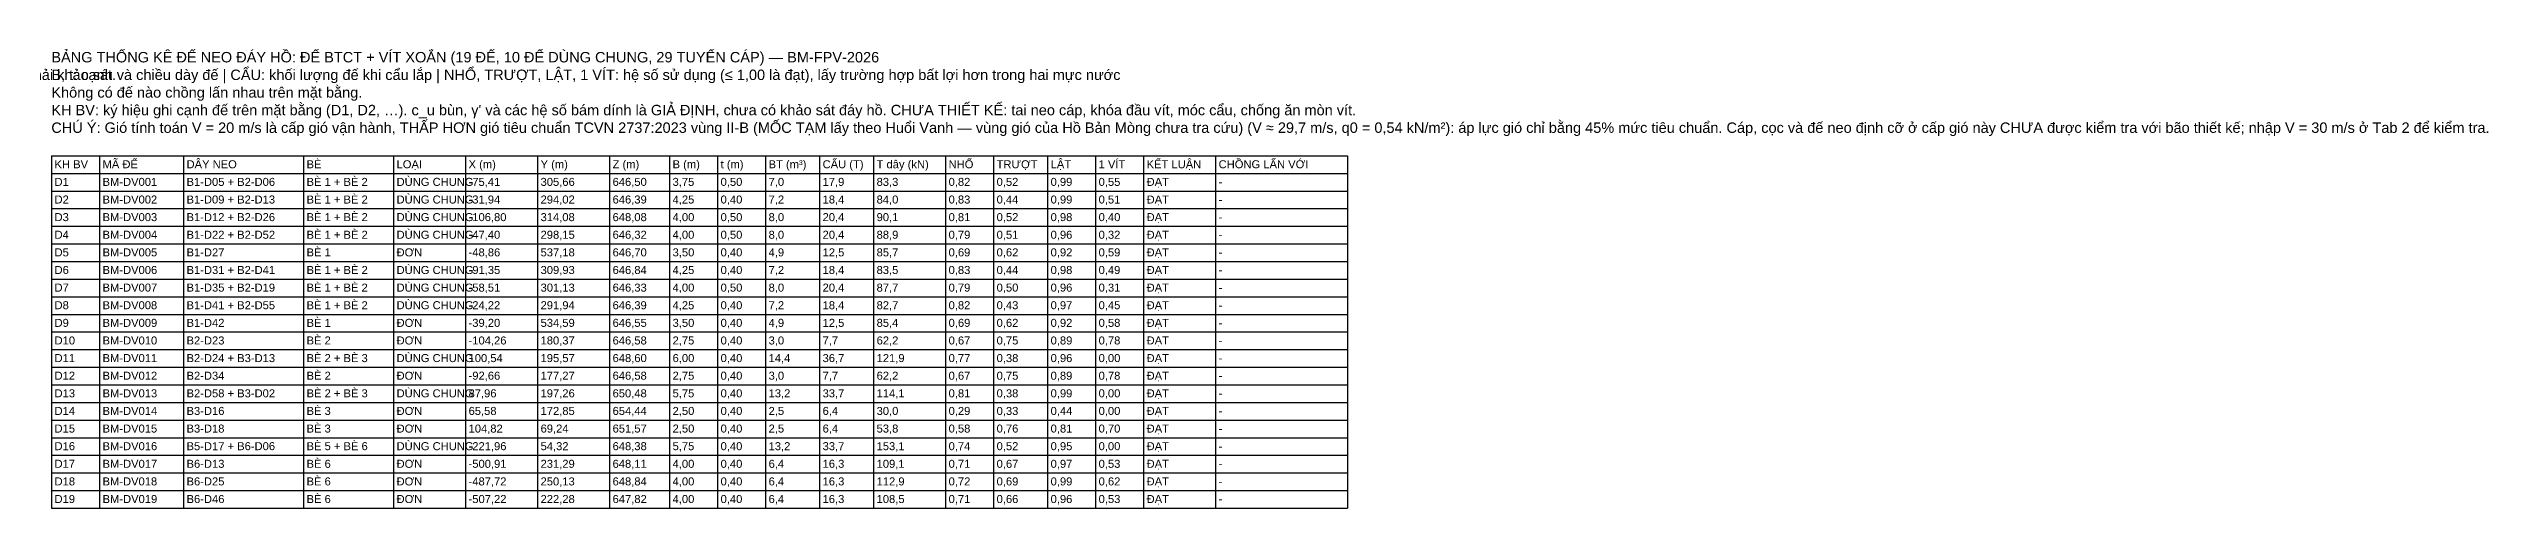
# Model space of a CAD drawing. Header units: metres. Extents: x -510 to 750, y -125 to 541.
# Drawn here: x 384.5 to 750.3, y 470.4 to 539.2 of the extents above; entities that cross this region are included whole.
import ezdxf

# ---------------------------------------------------------------- set-up
doc = ezdxf.new("R2010")
doc.units = ezdxf.units.M
doc.layers.add('07_BANG_THONG_KE_COC_BO', color=7, linetype='CONTINUOUS')
doc.layers.add('08_BANG_THONG_KE_DE_NEO', color=7, linetype='CONTINUOUS')
doc.styles.add('VN', font='arial.ttf')

msp = doc.modelspace()

# ---------------------------------------------------------------- linework, layer by layer
at = {"layer": '08_BANG_THONG_KE_DE_NEO'}
for p, q in [((384.84, 523.188), (579.24, 523.188)), ((384.84, 523.188), (384.84, 470.388)), ((384.84, 520.548), (579.24, 520.548)), ((392.04, 523.188), (392.04, 470.388)), ((404.64, 523.188), (404.64, 470.388)), ((422.64, 523.188), (422.64, 470.388)), ((436.14, 523.188), (436.14, 470.388)), ((446.94, 523.188), (446.94, 470.388)), ((457.74, 523.188), (457.74, 470.388)), ((468.54, 523.188), (468.54, 470.388)), ((477.54, 523.188), (477.54, 470.388)), ((484.74, 523.188), (484.74, 470.388)), ((491.94, 523.188), (491.94, 470.388)), ((500.04, 523.188), (500.04, 470.388)), ((508.14, 523.188), (508.14, 470.388)), ((518.94, 523.188), (518.94, 470.388)), ((526.14, 523.188), (526.14, 470.388)), ((534.24, 523.188), (534.24, 470.388)), ((541.44, 523.188), (541.44, 470.388)), ((548.64, 523.188), (548.64, 470.388)), ((559.44, 523.188), (559.44, 470.388)), ((579.24, 523.188), (579.24, 470.388)), ((384.84, 517.908), (579.24, 517.908)), ((384.84, 515.268), (579.24, 515.268)), ((384.84, 512.628), (579.24, 512.628)), ((384.84, 509.988), (579.24, 509.988)), ((384.84, 507.348), (579.24, 507.348)), ((384.84, 504.708), (579.24, 504.708)), ((384.84, 502.068), (579.24, 502.068)), ((384.84, 499.428), (579.24, 499.428)), ((384.84, 496.788), (579.24, 496.788)), ((384.84, 494.148), (579.24, 494.148)), ((384.84, 491.508), (579.24, 491.508)), ((384.84, 488.868), (579.24, 488.868)), ((384.84, 486.228), (579.24, 486.228)), ((384.84, 483.588), (579.24, 483.588)), ((384.84, 480.948), (579.24, 480.948)), ((384.84, 478.308), (579.24, 478.308)), ((384.84, 475.668), (579.24, 475.668)), ((384.84, 473.028), (579.24, 473.028)), ((384.84, 470.388), (579.24, 470.388))]:
    msp.add_line(p, q, dxfattribs=at)

# ---------------------------------------------------------------- texts
at = {"layer": '07_BANG_THONG_KE_COC_BO', "style": 'VN'}
msp.add_text('Quy tắc của Chủ đầu tư (08/10/2026): gần bờ, kể cả chỗ mấp mé nước, neo bằng cọc khoan nhồi; đế vít xoắn chỉ dùng giữa hai bè. Vị trí cọc mới lấy theo địa hình IFC (≥ 384,0 m), chưa phải khảo sát.', height=1.56, dxfattribs=at).set_placement((200.94, 534.54))
at = {"layer": '08_BANG_THONG_KE_DE_NEO', "style": 'VN'}
for s, height, p in [('BẢNG THỐNG KÊ ĐẾ NEO ĐÁY HỒ: ĐẾ BTCT + VÍT XOẮN (19 ĐẾ, 10 ĐẾ DÙNG CHUNG, 29 TUYẾN CÁP) — BM-FPV-2026', 1.56, (384.84, 537.18)), ('B, t: cạnh và chiều dày đế | CẨU: khối lượng đế khi cẩu lắp | NHỔ, TRƯỢT, LẬT, 1 VÍT: hệ số sử dụng (≤ 1,00 là đạt), lấy trường hợp bất lợi hơn trong hai mực nước', 1.56, (384.84, 534.54)), ('Không có đế nào chồng lấn nhau trên mặt bằng.', 1.56, (384.84, 531.9)), ("KH BV: ký hiệu ghi cạnh đế trên mặt bằng (D1, D2, …). c_u bùn, γ' và các hệ số bám dính là GIẢ ĐỊNH, chưa có khảo sát đáy hồ. CHƯA THIẾT KẾ: tai neo cáp, khóa đầu vít, móc cẩu, chống ăn mòn vít.", 1.56, (384.84, 529.26)), ('CHÚ Ý: Gió tính toán V = 20 m/s là cấp gió vận hành, THẤP HƠN gió tiêu chuẩn TCVN 2737:2023 vùng II-B (MỐC TẠM lấy theo Huổi Vanh — vùng gió của Hồ Bản Mòng chưa tra cứu) (V ≈ 29,7 m/s, q0 = 0,54 kN/m²): áp lực gió chỉ bằng 45% mức tiêu chuẩn. Cáp, cọc và đế neo định cỡ ở cấp gió này CHƯA được kiểm tra với bão thiết kế; nhập V = 30 m/s ở Tab 2 để kiểm tra.', 1.56, (384.84, 526.62)), ('KH BV', 1.2, (385.32, 521.316)), ('D1', 1.2, (385.32, 518.676)), ('MÃ ĐẾ', 1.2, (392.52, 521.316)), ('BM-DV001', 1.2, (392.52, 518.676)), ('DÂY NEO', 1.2, (405.12, 521.316)), ('B1-D05 + B2-D06', 1.2, (405.12, 518.676)), ('BÈ', 1.2, (423.12, 521.316)), ('BÈ 1 + BÈ 2', 1.2, (423.12, 518.676)), ('LOẠI', 1.2, (436.62, 521.316)), ('DÙNG CHUNG', 1.2, (436.62, 518.676)), ('X (m)', 1.2, (447.42, 521.316)), ('-75,41', 1.2, (447.42, 518.676)), ('Y (m)', 1.2, (458.22, 521.316)), ('305,66', 1.2, (458.22, 518.676)), ('Z (m)', 1.2, (469.02, 521.316)), ('646,50', 1.2, (469.02, 518.676)), ('3,75', 1.2, (478.02, 518.676)), ('B (m)', 1.2, (478.02, 521.316)), ('t (m)', 1.2, (485.22, 521.316)), ('0,50', 1.2, (485.22, 518.676)), ('7,0', 1.2, (492.42, 518.676)), ('BT (m³)', 1.2, (492.42, 521.316)), ('CẨU (T)', 1.2, (500.52, 521.316)), ('17,9', 1.2, (500.52, 518.676)), ('T dây (kN)', 1.2, (508.62, 521.316)), ('83,3', 1.2, (508.62, 518.676)), ('0,82', 1.2, (519.42, 518.676)), ('NHỔ', 1.2, (519.42, 521.316)), ('TRƯỢT', 1.2, (526.62, 521.316)), ('0,52', 1.2, (526.62, 518.676)), ('0,99', 1.2, (534.72, 518.676)), ('LẬT', 1.2, (534.72, 521.316)), ('0,55', 1.2, (541.92, 518.676)), ('1 VÍT', 1.2, (541.92, 521.316)), ('ĐẠT', 1.2, (549.12, 518.676)), ('KẾT LUẬN', 1.2, (549.12, 521.316)), ('CHỒNG LẤN VỚI', 1.2, (559.92, 521.316)), ('D2', 1.2, (385.32, 516.036)), ('BM-DV002', 1.2, (392.52, 516.036)), ('B1-D09 + B2-D13', 1.2, (405.12, 516.036)), ('BÈ 1 + BÈ 2', 1.2, (423.12, 516.036)), ('DÙNG CHUNG', 1.2, (436.62, 516.036)), ('-31,94', 1.2, (447.42, 516.036)), ('294,02', 1.2, (458.22, 516.036)), ('646,39', 1.2, (469.02, 516.036)), ('4,25', 1.2, (478.02, 516.036)), ('0,40', 1.2, (485.22, 516.036)), ('7,2', 1.2, (492.42, 516.036)), ('18,4', 1.2, (500.52, 516.036)), ('84,0', 1.2, (508.62, 516.036)), ('0,83', 1.2, (519.42, 516.036)), ('0,44', 1.2, (526.62, 516.036)), ('0,99', 1.2, (534.72, 516.036)), ('0,51', 1.2, (541.92, 516.036)), ('ĐẠT', 1.2, (549.12, 516.036)), ('-', 1.2, (559.92, 518.676)), ('-', 1.2, (559.92, 516.036)), ('D3', 1.2, (385.32, 513.396)), ('BM-DV003', 1.2, (392.52, 513.396)), ('B1-D12 + B2-D26', 1.2, (405.12, 513.396)), ('BÈ 1 + BÈ 2', 1.2, (423.12, 513.396)), ('BÈ 1 + BÈ 2', 1.2, (423.12, 510.756)), ('DÙNG CHUNG', 1.2, (436.62, 513.396)), ('DÙNG CHUNG', 1.2, (436.62, 510.756)), ('-106,80', 1.2, (447.42, 513.396)), ('314,08', 1.2, (458.22, 513.396)), ('648,08', 1.2, (469.02, 513.396)), ('4,00', 1.2, (478.02, 513.396)), ('0,50', 1.2, (485.22, 513.396)), ('8,0', 1.2, (492.42, 513.396)), ('20,4', 1.2, (500.52, 513.396)), ('90,1', 1.2, (508.62, 513.396)), ('0,81', 1.2, (519.42, 513.396)), ('0,52', 1.2, (526.62, 513.396)), ('0,98', 1.2, (534.72, 513.396)), ('0,40', 1.2, (541.92, 513.396)), ('ĐẠT', 1.2, (549.12, 513.396)), ('-', 1.2, (559.92, 513.396)), ('D4', 1.2, (385.32, 510.756)), ('D5', 1.2, (385.32, 508.116)), ('BM-DV004', 1.2, (392.52, 510.756)), ('BM-DV005', 1.2, (392.52, 508.116)), ('B1-D22 + B2-D52', 1.2, (405.12, 510.756)), ('B1-D27', 1.2, (405.12, 508.116)), ('BÈ 1', 1.2, (423.12, 508.116)), ('ĐƠN', 1.2, (436.62, 508.116)), ('-47,40', 1.2, (447.42, 510.756)), ('-48,86', 1.2, (447.42, 508.116)), ('537,18', 1.2, (458.22, 508.116)), ('298,15', 1.2, (458.22, 510.756)), ('646,32', 1.2, (469.02, 510.756)), ('646,70', 1.2, (469.02, 508.116)), ('4,00', 1.2, (478.02, 510.756)), ('3,50', 1.2, (478.02, 508.116)), ('0,50', 1.2, (485.22, 510.756)), ('0,40', 1.2, (485.22, 508.116)), ('4,9', 1.2, (492.42, 508.116)), ('8,0', 1.2, (492.42, 510.756)), ('20,4', 1.2, (500.52, 510.756)), ('12,5', 1.2, (500.52, 508.116)), ('88,9', 1.2, (508.62, 510.756)), ('85,7', 1.2, (508.62, 508.116)), ('0,79', 1.2, (519.42, 510.756)), ('0,69', 1.2, (519.42, 508.116)), ('0,51', 1.2, (526.62, 510.756)), ('0,62', 1.2, (526.62, 508.116)), ('0,96', 1.2, (534.72, 510.756)), ('0,92', 1.2, (534.72, 508.116)), ('0,32', 1.2, (541.92, 510.756)), ('0,59', 1.2, (541.92, 508.116)), ('ĐẠT', 1.2, (549.12, 510.756)), ('ĐẠT', 1.2, (549.12, 508.116)), ('-', 1.2, (559.92, 510.756)), ('-', 1.2, (559.92, 508.116)), ('D6', 1.2, (385.32, 505.476)), ('BM-DV006', 1.2, (392.52, 505.476)), ('B1-D31 + B2-D41', 1.2, (405.12, 505.476)), ('BÈ 1 + BÈ 2', 1.2, (423.12, 505.476)), ('DÙNG CHUNG', 1.2, (436.62, 505.476)), ('-91,35', 1.2, (447.42, 505.476)), ('309,93', 1.2, (458.22, 505.476)), ('646,84', 1.2, (469.02, 505.476)), ('4,25', 1.2, (478.02, 505.476)), ('0,40', 1.2, (485.22, 505.476)), ('7,2', 1.2, (492.42, 505.476)), ('18,4', 1.2, (500.52, 505.476)), ('83,5', 1.2, (508.62, 505.476)), ('0,83', 1.2, (519.42, 505.476)), ('0,44', 1.2, (526.62, 505.476)), ('0,98', 1.2, (534.72, 505.476)), ('0,49', 1.2, (541.92, 505.476)), ('ĐẠT', 1.2, (549.12, 505.476)), ('-', 1.2, (559.92, 505.476)), ('D7', 1.2, (385.32, 502.836)), ('D8', 1.2, (385.32, 500.196)), ('BM-DV007', 1.2, (392.52, 502.836)), ('BM-DV008', 1.2, (392.52, 500.196)), ('B1-D35 + B2-D19', 1.2, (405.12, 502.836)), ('B1-D41 + B2-D55', 1.2, (405.12, 500.196)), ('BÈ 1 + BÈ 2', 1.2, (423.12, 502.836)), ('BÈ 1 + BÈ 2', 1.2, (423.12, 500.196)), ('DÙNG CHUNG', 1.2, (436.62, 502.836)), ('DÙNG CHUNG', 1.2, (436.62, 500.196)), ('-58,51', 1.2, (447.42, 502.836)), ('-24,22', 1.2, (447.42, 500.196)), ('301,13', 1.2, (458.22, 502.836)), ('291,94', 1.2, (458.22, 500.196)), ('646,33', 1.2, (469.02, 502.836)), ('646,39', 1.2, (469.02, 500.196)), ('4,00', 1.2, (478.02, 502.836)), ('4,25', 1.2, (478.02, 500.196)), ('0,50', 1.2, (485.22, 502.836)), ('0,40', 1.2, (485.22, 500.196)), ('8,0', 1.2, (492.42, 502.836)), ('7,2', 1.2, (492.42, 500.196)), ('20,4', 1.2, (500.52, 502.836)), ('18,4', 1.2, (500.52, 500.196)), ('87,7', 1.2, (508.62, 502.836)), ('82,7', 1.2, (508.62, 500.196)), ('0,79', 1.2, (519.42, 502.836)), ('0,82', 1.2, (519.42, 500.196)), ('0,50', 1.2, (526.62, 502.836)), ('0,43', 1.2, (526.62, 500.196)), ('0,96', 1.2, (534.72, 502.836)), ('0,97', 1.2, (534.72, 500.196)), ('0,31', 1.2, (541.92, 502.836)), ('0,45', 1.2, (541.92, 500.196)), ('ĐẠT', 1.2, (549.12, 502.836)), ('ĐẠT', 1.2, (549.12, 500.196)), ('-', 1.2, (559.92, 502.836)), ('D9', 1.2, (385.32, 497.556)), ('BM-DV009', 1.2, (392.52, 497.556)), ('B1-D42', 1.2, (405.12, 497.556)), ('BÈ 1', 1.2, (423.12, 497.556)), ('ĐƠN', 1.2, (436.62, 497.556)), ('-39,20', 1.2, (447.42, 497.556)), ('534,59', 1.2, (458.22, 497.556)), ('646,55', 1.2, (469.02, 497.556)), ('3,50', 1.2, (478.02, 497.556)), ('0,40', 1.2, (485.22, 497.556)), ('4,9', 1.2, (492.42, 497.556)), ('12,5', 1.2, (500.52, 497.556)), ('85,4', 1.2, (508.62, 497.556)), ('0,69', 1.2, (519.42, 497.556)), ('0,62', 1.2, (526.62, 497.556)), ('0,92', 1.2, (534.72, 497.556)), ('0,58', 1.2, (541.92, 497.556)), ('ĐẠT', 1.2, (549.12, 497.556)), ('-', 1.2, (559.92, 500.196)), ('-', 1.2, (559.92, 497.556)), ('D10', 1.2, (385.32, 494.916)), ('BM-DV010', 1.2, (392.52, 494.916)), ('B2-D23', 1.2, (405.12, 494.916)), ('BÈ 2', 1.2, (423.12, 494.916)), ('ĐƠN', 1.2, (436.62, 494.916)), ('-104,26', 1.2, (447.42, 494.916)), ('180,37', 1.2, (458.22, 494.916)), ('646,58', 1.2, (469.02, 494.916)), ('2,75', 1.2, (478.02, 494.916)), ('0,40', 1.2, (485.22, 494.916)), ('3,0', 1.2, (492.42, 494.916)), ('7,7', 1.2, (500.52, 494.916)), ('62,2', 1.2, (508.62, 494.916)), ('0,67', 1.2, (519.42, 494.916)), ('0,75', 1.2, (526.62, 494.916)), ('0,89', 1.2, (534.72, 494.916)), ('0,78', 1.2, (541.92, 494.916)), ('ĐẠT', 1.2, (549.12, 494.916)), ('-', 1.2, (559.92, 494.916)), ('D11', 1.2, (385.32, 492.276)), ('D12', 1.2, (385.32, 489.636)), ('BM-DV011', 1.2, (392.52, 492.276)), ('BM-DV012', 1.2, (392.52, 489.636)), ('B2-D24 + B3-D13', 1.2, (405.12, 492.276)), ('B2-D34', 1.2, (405.12, 489.636)), ('BÈ 2 + BÈ 3', 1.2, (423.12, 492.276)), ('BÈ 2', 1.2, (423.12, 489.636)), ('ĐƠN', 1.2, (436.62, 489.636)), ('DÙNG CHUNG', 1.2, (436.62, 492.276)), ('-92,66', 1.2, (447.42, 489.636)), ('100,54', 1.2, (447.42, 492.276)), ('195,57', 1.2, (458.22, 492.276)), ('177,27', 1.2, (458.22, 489.636)), ('648,60', 1.2, (469.02, 492.276)), ('646,58', 1.2, (469.02, 489.636)), ('2,75', 1.2, (478.02, 489.636)), ('6,00', 1.2, (478.02, 492.276)), ('0,40', 1.2, (485.22, 492.276)), ('0,40', 1.2, (485.22, 489.636)), ('3,0', 1.2, (492.42, 489.636)), ('14,4', 1.2, (492.42, 492.276)), ('36,7', 1.2, (500.52, 492.276)), ('7,7', 1.2, (500.52, 489.636)), ('62,2', 1.2, (508.62, 489.636)), ('121,9', 1.2, (508.62, 492.276)), ('0,77', 1.2, (519.42, 492.276)), ('0,67', 1.2, (519.42, 489.636)), ('0,38', 1.2, (526.62, 492.276)), ('0,75', 1.2, (526.62, 489.636)), ('0,96', 1.2, (534.72, 492.276)), ('0,89', 1.2, (534.72, 489.636)), ('0,00', 1.2, (541.92, 492.276)), ('0,78', 1.2, (541.92, 489.636)), ('ĐẠT', 1.2, (549.12, 492.276)), ('ĐẠT', 1.2, (549.12, 489.636)), ('-', 1.2, (559.92, 492.276)), ('D13', 1.2, (385.32, 486.996)), ('BM-DV013', 1.2, (392.52, 486.996)), ('B2-D58 + B3-D02', 1.2, (405.12, 486.996)), ('BÈ 2 + BÈ 3', 1.2, (423.12, 486.996)), ('DÙNG CHUNG', 1.2, (436.62, 486.996)), ('87,96', 1.2, (447.42, 486.996)), ('197,26', 1.2, (458.22, 486.996)), ('650,48', 1.2, (469.02, 486.996)), ('5,75', 1.2, (478.02, 486.996)), ('0,40', 1.2, (485.22, 486.996)), ('13,2', 1.2, (492.42, 486.996)), ('33,7', 1.2, (500.52, 486.996)), ('114,1', 1.2, (508.62, 486.996)), ('0,81', 1.2, (519.42, 486.996)), ('0,38', 1.2, (526.62, 486.996)), ('0,99', 1.2, (534.72, 486.996)), ('0,00', 1.2, (541.92, 486.996)), ('ĐẠT', 1.2, (549.12, 486.996)), ('-', 1.2, (559.92, 489.636)), ('-', 1.2, (559.92, 486.996)), ('D14', 1.2, (385.32, 484.356)), ('BM-DV014', 1.2, (392.52, 484.356)), ('B3-D16', 1.2, (405.12, 484.356)), ('BÈ 3', 1.2, (423.12, 484.356)), ('BÈ 3', 1.2, (423.12, 481.716)), ('ĐƠN', 1.2, (436.62, 484.356)), ('65,58', 1.2, (447.42, 484.356)), ('172,85', 1.2, (458.22, 484.356)), ('654,44', 1.2, (469.02, 484.356)), ('2,50', 1.2, (478.02, 484.356)), ('0,40', 1.2, (485.22, 484.356)), ('2,5', 1.2, (492.42, 484.356)), ('6,4', 1.2, (500.52, 484.356)), ('30,0', 1.2, (508.62, 484.356)), ('0,29', 1.2, (519.42, 484.356)), ('0,33', 1.2, (526.62, 484.356)), ('0,44', 1.2, (534.72, 484.356)), ('0,00', 1.2, (541.92, 484.356)), ('ĐẠT', 1.2, (549.12, 484.356)), ('-', 1.2, (559.92, 484.356)), ('D15', 1.2, (385.32, 481.716)), ('D16', 1.2, (385.32, 479.076)), ('BM-DV015', 1.2, (392.52, 481.716)), ('BM-DV016', 1.2, (392.52, 479.076)), ('B3-D18', 1.2, (405.12, 481.716)), ('B5-D17 + B6-D06', 1.2, (405.12, 479.076)), ('BÈ 5 + BÈ 6', 1.2, (423.12, 479.076)), ('ĐƠN', 1.2, (436.62, 481.716)), ('DÙNG CHUNG', 1.2, (436.62, 479.076)), ('-221,96', 1.2, (447.42, 479.076)), ('104,82', 1.2, (447.42, 481.716)), ('54,32', 1.2, (458.22, 479.076)), ('69,24', 1.2, (458.22, 481.716)), ('651,57', 1.2, (469.02, 481.716)), ('648,38', 1.2, (469.02, 479.076)), ('5,75', 1.2, (478.02, 479.076)), ('2,50', 1.2, (478.02, 481.716)), ('0,40', 1.2, (485.22, 481.716)), ('0,40', 1.2, (485.22, 479.076)), ('2,5', 1.2, (492.42, 481.716)), ('13,2', 1.2, (492.42, 479.076)), ('33,7', 1.2, (500.52, 479.076)), ('6,4', 1.2, (500.52, 481.716)), ('53,8', 1.2, (508.62, 481.716)), ('153,1', 1.2, (508.62, 479.076)), ('0,58', 1.2, (519.42, 481.716)), ('0,74', 1.2, (519.42, 479.076)), ('0,76', 1.2, (526.62, 481.716)), ('0,52', 1.2, (526.62, 479.076)), ('0,81', 1.2, (534.72, 481.716)), ('0,95', 1.2, (534.72, 479.076)), ('0,70', 1.2, (541.92, 481.716)), ('0,00', 1.2, (541.92, 479.076)), ('ĐẠT', 1.2, (549.12, 481.716)), ('ĐẠT', 1.2, (549.12, 479.076)), ('-', 1.2, (559.92, 481.716)), ('-', 1.2, (559.92, 479.076)), ('D17', 1.2, (385.32, 476.436)), ('BM-DV017', 1.2, (392.52, 476.436)), ('B6-D13', 1.2, (405.12, 476.436)), ('BÈ 6', 1.2, (423.12, 476.436)), ('ĐƠN', 1.2, (436.62, 476.436)), ('-500,91', 1.2, (447.42, 476.436)), ('231,29', 1.2, (458.22, 476.436)), ('648,11', 1.2, (469.02, 476.436)), ('4,00', 1.2, (478.02, 476.436)), ('0,40', 1.2, (485.22, 476.436)), ('6,4', 1.2, (492.42, 476.436)), ('16,3', 1.2, (500.52, 476.436)), ('109,1', 1.2, (508.62, 476.436)), ('0,71', 1.2, (519.42, 476.436)), ('0,67', 1.2, (526.62, 476.436)), ('0,97', 1.2, (534.72, 476.436)), ('0,53', 1.2, (541.92, 476.436)), ('ĐẠT', 1.2, (549.12, 476.436)), ('-', 1.2, (559.92, 476.436)), ('D18', 1.2, (385.32, 473.796)), ('D19', 1.2, (385.32, 471.156)), ('BM-DV018', 1.2, (392.52, 473.796)), ('BM-DV019', 1.2, (392.52, 471.156)), ('B6-D25', 1.2, (405.12, 473.796)), ('B6-D46', 1.2, (405.12, 471.156)), ('BÈ 6', 1.2, (423.12, 473.796)), ('BÈ 6', 1.2, (423.12, 471.156)), ('ĐƠN', 1.2, (436.62, 473.796)), ('ĐƠN', 1.2, (436.62, 471.156)), ('-487,72', 1.2, (447.42, 473.796)), ('-507,22', 1.2, (447.42, 471.156)), ('250,13', 1.2, (458.22, 473.796)), ('222,28', 1.2, (458.22, 471.156)), ('648,84', 1.2, (469.02, 473.796)), ('647,82', 1.2, (469.02, 471.156)), ('4,00', 1.2, (478.02, 473.796)), ('4,00', 1.2, (478.02, 471.156)), ('0,40', 1.2, (485.22, 473.796)), ('0,40', 1.2, (485.22, 471.156)), ('6,4', 1.2, (492.42, 473.796)), ('6,4', 1.2, (492.42, 471.156)), ('16,3', 1.2, (500.52, 473.796)), ('16,3', 1.2, (500.52, 471.156)), ('112,9', 1.2, (508.62, 473.796)), ('108,5', 1.2, (508.62, 471.156)), ('0,72', 1.2, (519.42, 473.796)), ('0,71', 1.2, (519.42, 471.156)), ('0,69', 1.2, (526.62, 473.796)), ('0,66', 1.2, (526.62, 471.156)), ('0,99', 1.2, (534.72, 473.796)), ('0,96', 1.2, (534.72, 471.156)), ('0,62', 1.2, (541.92, 473.796)), ('0,53', 1.2, (541.92, 471.156)), ('ĐẠT', 1.2, (549.12, 473.796)), ('ĐẠT', 1.2, (549.12, 471.156)), ('-', 1.2, (559.92, 473.796)), ('-', 1.2, (559.92, 471.156))]:
    msp.add_text(s, height=height, dxfattribs=at).set_placement(p)

doc.saveas('drawing.dxf')
